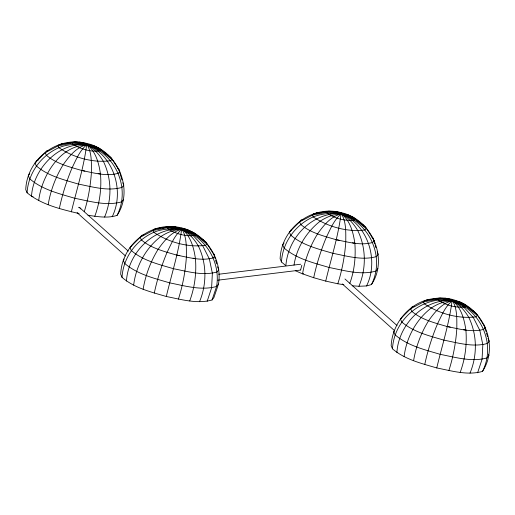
<?xml version="1.0" encoding="UTF-8"?>
<svg xmlns="http://www.w3.org/2000/svg" width="515" height="515" viewBox="0 0 515 515"><rect width="100%" height="100%" fill="white"/><g stroke="black" fill="none" stroke-linecap="round" stroke-linejoin="round"><path stroke-width="0.77" d="M87.981 215.27C97.547 216.622 107.699 218.515 117.092 215.36C134.589 189.25 117.117 149.884 86.816 143.44C57.345 135.458 26.819 159.341 25.75 189.642L27.083 192.771C41.625 204.854 60.944 209.135 78.911 213.564M218.489 284.068C222.853 258.137 204.262 231.145 178.119 227.237C149.588 221.939 121.733 245.455 120.697 274.244L122.029 277.373C134.389 288.078 150.985 291.954 166.3 296.498C181.164 299.382 197.02 304.23 212.045 299.962L213.886 297.625L218.489 284.068L216.603 286.449L212.045 299.962M352.163 285.761L358.955 286.276L366.564 285.947L371.457 284.563C388.954 258.453 371.482 219.094 341.181 212.65C311.71 204.667 281.184 228.551 280.115 258.845L281.447 261.981L285.864 265.695C288.22 235.857 314.086 210.468 344.805 213.674M27.083 192.771C28.203 173.143 41.007 155.614 58.864 147.696C69.055 143.395 79.709 144.2 90.44 144.464M122.029 277.373C123.156 257.745 135.954 240.215 153.818 232.297C164.002 227.997 174.662 228.802 185.394 229.066M281.447 261.981C282.568 242.353 295.372 224.823 313.229 216.899C324.45 212.598 336.495 212.56 348.166 214.839M392.488 348.822C393.679 324.186 413.925 303.09 438.271 300.097C446.209 301.211 454.816 298.745 462.071 302.917C486.475 314.955 497.709 348.153 482.504 371.405C467.478 375.68 451.623 370.832 436.759 367.948C421.444 363.403 404.848 359.528 392.488 348.822L391.155 345.694C392.256 324.778 407.062 305.382 427.392 299.794C436.81 297.58 446.66 297.168 455.852 300.515M300.631 269.892L301.829 265.27M126.445 281.087C128.209 250.831 157.751 222.815 188.754 230.231M396.904 352.537C398.668 322.281 428.21 294.265 459.213 301.681L460.339 302.814M38.696 200.535C41.844 174.083 63.281 140.041 93.801 145.629L94.934 146.762M133.649 285.136C135.96 266.3 145.455 248.468 160.513 236.771C169.763 230.527 182.529 226.272 192.797 232.426M294.007 265.128C296.582 247.902 306.348 232.156 319.924 221.379C329.182 215.135 341.947 210.88 352.215 217.034M404.101 356.586C406.419 337.75 415.914 319.918 430.971 308.221C440.042 302.067 451.501 298.43 462.071 302.917M48.191 204.635C50.541 190.466 55.672 176.909 63.191 164.678C69.274 156.148 76.381 147.193 87.048 144.567L96.666 146.872M143.138 289.237C145.488 275.068 150.618 261.511 158.137 249.279C164.227 240.75 171.328 231.795 182.001 229.169L193.788 232.69L206.006 242.166L214.768 255.994L213.294 257.867C201.268 261.279 188.58 257.403 176.684 255.092C164.42 251.455 151.14 248.359 141.245 239.79L140.183 237.28L141.657 235.413L143.614 234.859M413.597 360.687C415.946 346.518 421.077 332.96 428.596 320.729C434.686 312.199 441.786 303.245 452.46 300.618L464.247 304.14L476.465 313.616L485.227 327.443L483.752 329.317C471.727 332.729 459.032 328.853 447.142 326.542C434.879 322.905 421.598 319.802 411.704 311.234L410.642 308.73L412.116 306.863L414.073 306.309M71.353 211.897C76.754 189.211 84.106 166.545 86.816 143.44M166.3 296.498C171.701 273.813 179.053 251.146 181.763 228.042M295.25 270.69L302.556 273.845L313.693 277.714L325.718 281.1C331.119 258.421 338.471 235.748 341.181 212.65M436.759 367.948C442.16 345.262 449.511 322.59 452.222 299.492M59.328 208.511C62.315 194.567 66.596 180.932 72.106 167.781C76.181 159.566 79.683 150.47 87.048 144.567L98.835 148.088L111.06 157.564L119.821 171.392L118.341 173.265C106.322 176.684 93.627 172.802 81.731 170.491C69.467 166.854 56.187 163.757 46.299 155.189L45.23 152.678L46.704 150.811L48.011 150.444M154.275 293.112C157.268 279.169 161.543 265.534 167.053 252.382C171.135 244.168 174.636 235.072 182.001 229.169L195.121 233.81L195.52 234.756L206.773 243.968L205.71 245.314C188.026 247.734 168.534 242.237 153.818 232.297L153.052 230.488L154.114 229.143L169.441 226.581L182.001 229.169L195.52 234.756L194.966 235.458C185.709 236.726 175.512 233.849 167.813 228.647L167.414 227.701L167.967 226.999C198.384 227.424 221.63 256.773 216.603 286.449C201.256 290.814 185.046 285.864 169.86 282.915C154.204 278.267 137.248 274.308 124.617 263.371L123.259 260.172L124.199 258.974M313.693 277.714C316.68 263.777 320.954 250.142 326.471 236.99C330.546 228.776 334.048 219.673 341.413 213.776L353.2 217.298L365.425 226.767L374.18 240.602L372.706 242.468C360.68 245.887 347.992 242.011 336.095 239.7C323.832 236.063 310.551 232.96 300.663 224.392L299.595 221.888L301.069 220.014L303.032 219.467M424.733 364.562C427.727 350.618 432.001 336.984 437.512 323.832C441.593 315.618 445.095 306.522 452.46 300.618L465.579 305.26L465.978 306.206L477.231 315.418L476.169 316.764C458.485 319.184 438.992 313.687 424.276 303.747L423.504 301.938L424.572 300.593L439.9 298.031L452.46 300.618L465.978 306.206L465.425 306.908C456.168 308.176 445.971 305.298 438.271 300.097L437.872 299.151L438.426 298.449C474.585 298.945 498.687 339.198 482.504 371.405M84.299 211.556C88.297 198.932 90.447 185.812 91.413 172.628C91.38 163.184 92.076 153 87.048 144.567L83.166 142.636M178.396 299.164C182.735 285.555 185.406 271.476 186.359 257.23C186.333 247.786 187.029 237.602 182.001 229.169L178.119 227.237M325.718 281.1L337.808 283.771C342.147 270.163 344.818 256.084 345.777 241.831C345.745 232.394 346.44 222.203 341.413 213.776L337.531 211.845M448.855 370.613C453.194 357.004 455.865 342.926 456.818 328.673C456.792 319.236 457.487 309.045 452.46 300.618L448.578 298.687M94.786 216.326C99.781 202.82 101.667 188.381 100.483 174.038C98.867 163.229 95.957 151.738 87.048 144.567L79.748 142.108L78.203 142.481M189.732 300.927C194.728 287.422 196.614 272.982 195.436 258.639C193.82 247.831 190.904 236.34 182.001 229.169L174.701 226.709M349.827 283.282C354.532 270.504 355.852 256.773 354.848 243.247C353.232 232.432 350.322 220.941 341.413 213.776L334.113 211.311M460.191 372.377C465.187 358.871 467.073 344.426 465.895 330.089C464.279 319.281 461.363 307.783 452.46 300.618L445.16 298.159L443.615 298.533M104.59 217.066C111.961 199.447 111.826 178.988 103.554 161.704C97.625 151.146 86.765 140.756 73.812 142.359M199.543 301.668C206.908 284.048 206.773 263.59 198.5 246.305C192.642 235.896 182.226 225.866 169.506 226.845M358.955 286.276C366.326 268.656 366.191 248.198 357.919 230.907C352.06 220.497 341.638 210.474 328.924 211.446M470.002 373.118C477.366 355.498 477.231 335.04 468.959 317.749C463.036 307.197 452.176 296.801 439.224 298.41M112.199 216.738C126.742 187.363 109.586 144.374 74.495 141.979L59.161 144.541L58.098 145.887L45.23 152.678L35.001 162.875L36.269 165.862C48.05 176.066 63.873 179.761 78.473 184.093C92.642 186.842 107.764 191.464 122.081 187.389L123.845 185.168L122.828 182.774M207.152 301.339L211.601 287.859L212.367 273.311L209.373 258.968L202.891 246.112L193.486 235.876L182.001 229.169L167.414 227.701L153.052 230.488L140.183 237.28L129.947 247.477L131.216 250.464C142.996 260.667 158.82 264.362 173.426 268.695C187.595 271.444 202.71 276.066 217.034 271.991L218.791 269.763L217.523 266.783M366.564 285.947C381.1 256.573 363.951 213.583 328.86 211.189L313.526 213.751L312.463 215.096L299.595 221.888L289.366 232.078L290.634 235.065C302.414 245.275 318.231 248.964 332.838 253.296C347.007 256.052 362.129 260.667 376.446 256.599L378.203 254.371L377.192 251.983M477.611 372.789L482.059 359.309L482.825 344.76L479.832 330.418L473.349 317.562L463.944 307.326L452.46 300.618L437.872 299.151L423.504 301.938L410.642 308.73L400.406 318.927L401.674 321.914C413.455 332.117 429.278 335.806 443.885 340.138C458.054 342.893 473.169 347.516 487.493 343.441L489.25 341.213L487.982 338.226M117.092 215.36C133.276 183.147 109.18 142.893 73.021 142.398L72.461 143.099L58.098 145.887L58.864 147.696C73.587 157.635 93.08 163.133 110.764 160.712L111.826 159.367L100.573 150.155L87.048 144.567L72.461 143.099L72.866 144.046C80.565 149.247 90.762 152.125 100.013 150.856L100.573 150.155L100.168 149.208C68.431 132.445 33.16 164.517 31.499 196.492L33.069 196.672M371.457 284.563C387.641 252.356 363.545 212.103 327.386 211.607L326.825 212.309L312.463 215.096L313.229 216.899C327.952 226.845 347.438 232.342 365.129 229.922L366.191 228.576L354.932 219.364L341.413 213.776L326.825 212.309L327.231 213.255C334.93 218.457 345.127 221.334 354.378 220.066L354.932 219.364L354.532 218.418L341.413 213.776C330.739 216.403 323.639 225.358 317.555 233.887C310.036 246.119 304.906 259.676 302.556 273.845L303.644 273.69M36.024 162.038L36.758 160.648L38.091 160.268M130.977 246.64L131.705 245.249M290.389 231.248L291.123 229.857M401.069 318.785L401.803 317.395M29.722 173.78L28.306 175.57L29.67 178.769C42.294 189.707 59.257 193.666 74.913 198.314C90.099 201.262 106.302 206.212 121.656 201.848L123.542 199.466M284.087 242.983L282.671 244.78L284.029 247.979C296.659 258.916 313.622 262.875 329.272 267.517C344.464 270.472 360.667 275.422 376.021 271.057L377.907 268.669M394.657 330.424L393.718 331.621L395.076 334.821C407.706 345.758 424.663 349.717 440.319 354.365C455.505 357.313 471.714 362.264 487.061 357.899L488.947 355.511L488.407 354.23M60.564 144.49L61.987 143.749L64.909 143.621M154.803 229.465L156.933 228.345L160.59 228.19M314.221 214.073L316.345 212.953L320.002 212.798M425.969 300.541L427.392 299.794L429.587 299.704M67.117 143.434L68.604 143.196M70.091 142.958L71.579 142.719M162.811 227.92L164.298 227.682M325.944 211.929L327.431 211.684M435.503 299.009L437.731 298.649M218.669 274.25L300.702 264.221M217.787 280.199L300.618 270.072M337.808 283.771L343.859 284.711M81.731 170.491L84.859 171.083M98.14 173.594L100.483 174.038M336.095 239.7L339.224 240.293M352.505 242.803L354.848 243.247M176.684 255.092L179.806 255.685M193.093 258.195L195.436 258.639M447.142 326.542L450.265 327.134M463.552 329.645L465.895 330.089M78.486 207.281L79.806 207.757L128.299 251.12M78.988 213.674L77.089 212.663M360.803 223.459L362.875 224.63L364.131 226.594M471.154 309.914L473.922 311.472M105.054 153.476L108.511 155.421M200.696 238.464L203.464 240.022M463.848 304.352L466.217 306.271M356.354 220.381L357.539 221.341M98.442 148.307L100.219 149.736M195.166 234.338L196.942 235.773M371.939 237.1L373.118 238.091L374.817 244.001M117.575 167.896L118.753 168.888L119.39 171.102M344.966 278.988L397.046 325.557M342.224 283.881L394.303 330.45M77.662 213.191L125.557 256.013M79.806 207.757L80.849 208.968M484.158 324.939L486.07 331.583M486.495 333.057L487.557 336.752M375.242 245.481L375.879 247.696M213.699 253.489L215.186 258.659M215.611 260.133L216.673 263.828M119.815 172.577L121.939 179.96"/></g></svg>
